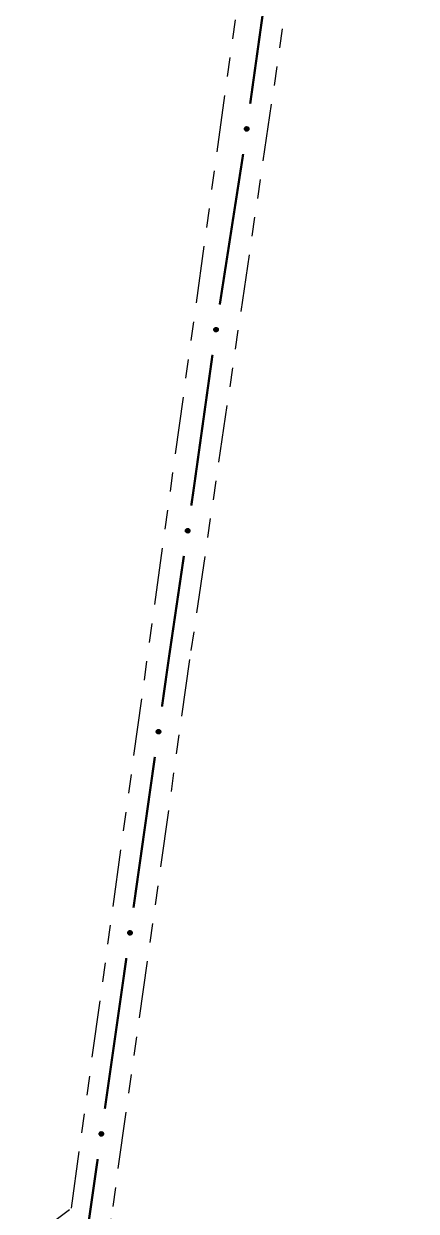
# Model space of a CAD drawing. Extents: x 209193 to 212081, y 4877574 to 4880493.
# Drawn here: x 211755.5 to 211786.5, y 4878769.4 to 4878863 of the extents above; entities that cross this region are included whole.
import ezdxf

# ---------------------------------------------------------------- set-up
doc = ezdxf.new("R2010")
doc.units = 0
doc.header["$LTSCALE"] = 1.5
doc.header["$MEASUREMENT"] = 0
doc.linetypes.add('TRACO_25', pattern=[8, 3, -1, 1, -1, 1, -1])
doc.layers.add('SV-EIXO-RUA-N-PAV', color=6, linetype='CONTINUOUS')
doc.layers.add('SV-RUA-NAO-PAV', color=7, linetype='CONTINUOUS')

msp = doc.modelspace()

# ---------------------------------------------------------------- linework, layer by layer
at = {"layer": 'SV-EIXO-RUA-N-PAV', "const_width": 0.18}
for points in [[(211774.701522, 4878866.085739), (211773.380495, 4878856.660034)], [(211772.815581, 4878852.629299), (211770.980881, 4878840.841353)], [(211772.825315, 4878852.69875), (211772.815581, 4878852.629299)], [(211770.405795, 4878836.883012), (211769.017845, 4878826.979801)], [(211769.017845, 4878826.979801), (211768.890786, 4878826.073218)], [(211768.890786, 4878826.073218), (211768.73275, 4878825.000237)], [(211768.149891, 4878821.04293), (211766.984173, 4878813.128317)], [(211766.953874, 4878812.922606), (211766.421146, 4878809.168143)], [(211766.984173, 4878813.128317), (211766.953874, 4878812.922606)], [(211765.859208, 4878805.207812), (211764.173391, 4878793.326817)], [(211763.611452, 4878789.366486), (211763.330482, 4878787.38632)], [(211763.330482, 4878787.38632), (211763.207479, 4878786.519439)], [(211763.207479, 4878786.519439), (211761.913735, 4878777.487188)], [(211761.346579, 4878773.527601), (211760.495845, 4878767.588219)]]:
    msp.add_lwpolyline(points, dxfattribs=at)
at = {"layer": 'SV-EIXO-RUA-N-PAV'}
for points in [[(211773.231862, 4878854.806403), (211773.261861, 4878854.767776), (211773.279745, 4878854.728443), (211773.285219, 4878854.691344), (211773.281508, 4878854.6573), (211773.273788, 4878854.622898), (211773.258353, 4878854.589931), (211773.233117, 4878854.557137), (211773.19458, 4878854.526771), (211773.153083, 4878854.511099), (211773.116999, 4878854.503787), (211773.081276, 4878854.505613), (211773.047983, 4878854.513672), (211773.014269, 4878854.530837), (211772.981284, 4878854.556736), (211772.951689, 4878854.596226), (211772.93442, 4878854.634907), (211772.930068, 4878854.67093), (211772.932131, 4878854.706831), (211772.940433, 4878854.741858), (211772.955771, 4878854.774131), (211772.981907, 4878854.807295), (211773.02127, 4878854.835989), (211773.059653, 4878854.853652), (211773.095605, 4878854.858509), (211773.130905, 4878854.855683), (211773.165503, 4878854.84836), (211773.199288, 4878854.834224), (211773.231862, 4878854.806403)], [(211770.812342, 4878838.990665), (211770.842341, 4878838.952038), (211770.860225, 4878838.912705), (211770.865699, 4878838.875606), (211770.861988, 4878838.841562), (211770.854269, 4878838.80716), (211770.838834, 4878838.774193), (211770.813598, 4878838.741399), (211770.77506, 4878838.711033), (211770.733563, 4878838.695361), (211770.697479, 4878838.688049), (211770.661757, 4878838.689875), (211770.628463, 4878838.697934), (211770.594749, 4878838.715099), (211770.561764, 4878838.740998), (211770.532169, 4878838.780488), (211770.514901, 4878838.819169), (211770.510548, 4878838.855192), (211770.512611, 4878838.891093), (211770.520913, 4878838.92612), (211770.536251, 4878838.958393), (211770.562387, 4878838.991557), (211770.60175, 4878839.020251), (211770.640134, 4878839.037914), (211770.676086, 4878839.042771), (211770.711385, 4878839.039945), (211770.745983, 4878839.032622), (211770.779768, 4878839.018486), (211770.812342, 4878838.990665)], [(211768.571163, 4878823.14769), (211768.600891, 4878823.108854), (211768.618499, 4878823.069397), (211768.623714, 4878823.032261), (211768.619765, 4878822.998243), (211768.611805, 4878822.963896), (211768.59614, 4878822.931038), (211768.570675, 4878822.898421), (211768.531926, 4878822.868326), (211768.490321, 4878822.852944), (211768.454186, 4878822.845884), (211768.418478, 4878822.847959), (211768.385241, 4878822.856251), (211768.351648, 4878822.873652), (211768.318845, 4878822.899781), (211768.289527, 4878822.939476), (211768.272529, 4878822.978277), (211768.268429, 4878823.01433), (211768.270743, 4878823.050215), (211768.279289, 4878823.085183), (211768.294852, 4878823.117349), (211768.321219, 4878823.150329), (211768.360783, 4878823.178747), (211768.399288, 4878823.196142), (211768.435273, 4878823.200748), (211768.470552, 4878823.197674), (211768.505099, 4878823.190109), (211768.538784, 4878823.175738), (211768.571163, 4878823.14769)], [(211766.269351, 4878807.314768), (211766.299284, 4878807.27609), (211766.317101, 4878807.236726), (211766.322511, 4878807.199618), (211766.318742, 4878807.16558), (211766.310964, 4878807.131192), (211766.295473, 4878807.098251), (211766.270181, 4878807.0655), (211766.231591, 4878807.0352), (211766.190068, 4878807.019599), (211766.153971, 4878807.012348), (211766.118252, 4878807.014235), (211766.084972, 4878807.022351), (211766.051288, 4878807.039574), (211766.018347, 4878807.065529), (211765.988819, 4878807.105069), (211765.971617, 4878807.14378), (211765.967326, 4878807.17981), (211765.96945, 4878807.215707), (211765.977812, 4878807.25072), (211765.993205, 4878807.282967), (211766.019397, 4878807.316086), (211766.05881, 4878807.344713), (211766.097223, 4878807.362311), (211766.133183, 4878807.367107), (211766.168478, 4878807.36422), (211766.203064, 4878807.356838), (211766.236824, 4878807.342644), (211766.269351, 4878807.314768)], [(211764.021595, 4878791.473443), (211764.051528, 4878791.434764), (211764.069345, 4878791.395401), (211764.074755, 4878791.358293), (211764.070986, 4878791.324255), (211764.063208, 4878791.289866), (211764.047717, 4878791.256926), (211764.022425, 4878791.224174), (211763.983836, 4878791.193875), (211763.942312, 4878791.178274), (211763.906215, 4878791.171023), (211763.870496, 4878791.172909), (211763.837216, 4878791.181025), (211763.803532, 4878791.198248), (211763.770592, 4878791.224203), (211763.741064, 4878791.263744), (211763.723861, 4878791.302454), (211763.71957, 4878791.338484), (211763.721694, 4878791.374382), (211763.730056, 4878791.409394), (211763.745449, 4878791.441642), (211763.771641, 4878791.474761), (211763.811054, 4878791.503388), (211763.849467, 4878791.520986), (211763.885428, 4878791.525781), (211763.920722, 4878791.522894), (211763.955308, 4878791.515512), (211763.989069, 4878791.501319), (211764.021595, 4878791.473443)], [(211761.759498, 4878775.634015), (211761.78938, 4878775.595297), (211761.807145, 4878775.55591), (211761.812506, 4878775.518795), (211761.808692, 4878775.484762), (211761.800869, 4878775.450384), (211761.785334, 4878775.417464), (211761.759999, 4878775.384746), (211761.72137, 4878775.354497), (211761.679826, 4878775.338951), (211761.64372, 4878775.331748), (211761.608003, 4878775.333681), (211761.574734, 4878775.341841), (211761.541072, 4878775.359108), (211761.508166, 4878775.385107), (211761.47869, 4878775.424686), (211761.461539, 4878775.463419), (211761.457295, 4878775.499455), (211761.459467, 4878775.53535), (211761.467875, 4878775.570351), (211761.48331, 4878775.602578), (211761.509546, 4878775.635662), (211761.548996, 4878775.664238), (211761.587433, 4878775.681785), (211761.623399, 4878775.686533), (211761.65869, 4878775.6836), (211761.693266, 4878775.676172), (211761.727008, 4878775.661934), (211761.759498, 4878775.634015)]]:
    msp.add_lwpolyline(points, close=True, dxfattribs=at)
for points in [[(211772.955771, 4878854.774131), (211772.951689, 4878854.596226)], [(211772.970431, 4878854.784929), (211772.967103, 4878854.584228)], [(211772.981907, 4878854.807295), (211772.981284, 4878854.556736)], [(211773.00257, 4878854.817627), (211772.997692, 4878854.546872)], [(211773.02127, 4878854.835989), (211773.014269, 4878854.530837)], [(211773.039169, 4878854.84281), (211773.030743, 4878854.527084)], [(211773.059653, 4878854.853652), (211773.047983, 4878854.513672)], [(211773.076386, 4878854.852751), (211773.064552, 4878854.5127)], [(211773.095605, 4878854.858509), (211773.081276, 4878854.505613)], [(211773.112467, 4878854.854583), (211773.096794, 4878854.506804)], [(211773.130905, 4878854.855683), (211773.116999, 4878854.503787)], [(211773.148763, 4878854.848118), (211773.137497, 4878854.512122)], [(211773.165503, 4878854.84836), (211773.153083, 4878854.511099)], [(211773.181599, 4878854.836627), (211773.174904, 4878854.523414)], [(211773.199288, 4878854.834224), (211773.19458, 4878854.526771)], [(211773.213678, 4878854.819731), (211773.212475, 4878854.545705)], [(211773.231862, 4878854.806403), (211773.233117, 4878854.557137)], [(211773.247348, 4878854.784699), (211773.246345, 4878854.580916)], [(211772.940433, 4878854.741858), (211772.93442, 4878854.634907)], [(211772.948129, 4878854.753608), (211772.943461, 4878854.621988)], [(211773.261861, 4878854.767776), (211773.258353, 4878854.589931)], [(211773.272153, 4878854.745398), (211773.266323, 4878854.615319)], [(211773.279745, 4878854.728443), (211773.273788, 4878854.622898)], [(211770.520913, 4878838.92612), (211770.514901, 4878838.819169)], [(211770.528609, 4878838.93787), (211770.523941, 4878838.80625)], [(211770.536251, 4878838.958393), (211770.532169, 4878838.780488)], [(211770.550911, 4878838.969191), (211770.547584, 4878838.76849)], [(211770.562387, 4878838.991557), (211770.561764, 4878838.740998)], [(211770.583051, 4878839.001889), (211770.578173, 4878838.731134)], [(211770.60175, 4878839.020251), (211770.594749, 4878838.715099)], [(211770.619649, 4878839.027072), (211770.611224, 4878838.711346)], [(211770.640134, 4878839.037914), (211770.628463, 4878838.697934)], [(211770.656866, 4878839.037013), (211770.645032, 4878838.696962)], [(211770.676086, 4878839.042771), (211770.661757, 4878838.689875)], [(211770.692947, 4878839.038845), (211770.677274, 4878838.691066)], [(211770.711385, 4878839.039945), (211770.697479, 4878838.688049)], [(211770.729243, 4878839.03238), (211770.717977, 4878838.696384)], [(211770.745983, 4878839.032622), (211770.733563, 4878838.695361)], [(211770.762079, 4878839.020889), (211770.755384, 4878838.707676)], [(211770.779768, 4878839.018486), (211770.77506, 4878838.711033)], [(211770.794158, 4878839.003993), (211770.792955, 4878838.729967)], [(211770.812342, 4878838.990665), (211770.813598, 4878838.741399)], [(211770.827828, 4878838.968961), (211770.826825, 4878838.765178)], [(211770.842341, 4878838.952038), (211770.838834, 4878838.774193)], [(211770.852633, 4878838.92966), (211770.846803, 4878838.79958)], [(211770.860225, 4878838.912705), (211770.854269, 4878838.80716)], [(211768.279289, 4878823.085183), (211768.272529, 4878822.978277)], [(211768.287067, 4878823.09688), (211768.281479, 4878822.965296)], [(211768.294852, 4878823.117349), (211768.289527, 4878822.939476)], [(211768.309587, 4878823.128044), (211768.304857, 4878822.927371)], [(211768.321219, 4878823.150329), (211768.318845, 4878822.899781)], [(211768.341955, 4878823.160516), (211768.335184, 4878822.889803)], [(211768.360783, 4878823.178747), (211768.351648, 4878822.873652)], [(211768.378728, 4878823.185443), (211768.368096, 4878822.869783)], [(211768.399288, 4878823.196142), (211768.385241, 4878822.856251)], [(211768.416014, 4878823.195123), (211768.401803, 4878822.855164)], [(211768.435273, 4878823.200748), (211768.418478, 4878822.847959)], [(211768.452107, 4878823.196704), (211768.434003, 4878822.849042)], [(211768.470552, 4878823.197674), (211768.454186, 4878822.845884)], [(211768.488357, 4878823.189985), (211768.474743, 4878822.854076)], [(211768.505099, 4878823.190109), (211768.490321, 4878822.852944)], [(211768.521112, 4878823.178265), (211768.512228, 4878822.865106)], [(211768.538784, 4878823.175738), (211768.531926, 4878822.868326)], [(211768.553072, 4878823.161144), (211768.549953, 4878822.887134)], [(211768.571163, 4878823.14769), (211768.570675, 4878822.898421)], [(211768.586496, 4878823.125878), (211768.584068, 4878822.922107)], [(211768.600891, 4878823.108854), (211768.59614, 4878822.931038)], [(211768.611026, 4878823.086405), (211768.604286, 4878822.956369)], [(211768.618499, 4878823.069397), (211768.611805, 4878822.963896)], [(211765.977812, 4878807.25072), (211765.971617, 4878807.14378)], [(211765.985528, 4878807.262457), (211765.980635, 4878807.130845)], [(211765.993205, 4878807.282967), (211765.988819, 4878807.105069)], [(211766.007883, 4878807.29374), (211766.004213, 4878807.093045)], [(211766.019397, 4878807.316086), (211766.018347, 4878807.065529)], [(211766.040079, 4878807.326383), (211766.034738, 4878807.055637)], [(211766.05881, 4878807.344713), (211766.051288, 4878807.039574)], [(211766.07672, 4878807.351504), (211766.067756, 4878807.035792)], [(211766.097223, 4878807.362311), (211766.084972, 4878807.022351)], [(211766.113954, 4878807.361381), (211766.101539, 4878807.021351)], [(211766.133183, 4878807.367107), (211766.118252, 4878807.014235)], [(211766.150038, 4878807.363152), (211766.133771, 4878807.0154)], [(211766.168478, 4878807.36422), (211766.153971, 4878807.012348)], [(211766.186323, 4878807.356625), (211766.174484, 4878807.020648)], [(211766.203064, 4878807.356838), (211766.190068, 4878807.019599)], [(211766.219139, 4878807.345078), (211766.21191, 4878807.031876)], [(211766.236824, 4878807.342644), (211766.231591, 4878807.0352)], [(211766.251189, 4878807.328126), (211766.249518, 4878807.054104)], [(211766.269351, 4878807.314768), (211766.270181, 4878807.0655)], [(211766.284799, 4878807.293037), (211766.283448, 4878807.089257)], [(211766.299284, 4878807.27609), (211766.295473, 4878807.098251)], [(211766.309537, 4878807.253694), (211766.303485, 4878807.123625)], [(211766.317101, 4878807.236726), (211766.310964, 4878807.131192)], [(211763.730056, 4878791.409394), (211763.723861, 4878791.302454)], [(211763.737772, 4878791.421132), (211763.732879, 4878791.28952)], [(211763.745449, 4878791.441642), (211763.741064, 4878791.263744)], [(211763.760127, 4878791.452415), (211763.756458, 4878791.25172)], [(211763.771641, 4878791.474761), (211763.770592, 4878791.224203)], [(211763.792323, 4878791.485057), (211763.786983, 4878791.214312)], [(211763.811054, 4878791.503388), (211763.803532, 4878791.198248)], [(211763.828964, 4878791.510179), (211763.82, 4878791.194467)], [(211763.849467, 4878791.520986), (211763.837216, 4878791.181025)], [(211763.866198, 4878791.520055), (211763.853784, 4878791.180026)], [(211763.885428, 4878791.525781), (211763.870496, 4878791.172909)], [(211763.902283, 4878791.521826), (211763.886016, 4878791.174074)], [(211763.920722, 4878791.522894), (211763.906215, 4878791.171023)], [(211763.938568, 4878791.5153), (211763.926728, 4878791.179323)], [(211763.955308, 4878791.515512), (211763.942312, 4878791.178274)], [(211763.971384, 4878791.503752), (211763.964154, 4878791.190551)], [(211763.989069, 4878791.501319), (211763.983836, 4878791.193875)], [(211764.003433, 4878791.486801), (211764.001763, 4878791.212778)], [(211764.021595, 4878791.473443), (211764.022425, 4878791.224174)], [(211764.037044, 4878791.451712), (211764.035693, 4878791.247931)], [(211764.051528, 4878791.434764), (211764.047717, 4878791.256926)], [(211764.061782, 4878791.412369), (211764.055729, 4878791.282299)], [(211764.069345, 4878791.395401), (211764.063208, 4878791.289866)], [(211761.467875, 4878775.570351), (211761.461539, 4878775.463419)], [(211761.475606, 4878775.582078), (211761.47054, 4878775.450473)], [(211761.48331, 4878775.602578), (211761.47869, 4878775.424686)], [(211761.498002, 4878775.613332), (211761.494068, 4878775.412642)], [(211761.509546, 4878775.635662), (211761.508166, 4878775.385107)], [(211761.530241, 4878775.645932), (211761.524544, 4878775.375194)], [(211761.548996, 4878775.664238), (211761.541072, 4878775.359108)], [(211761.566915, 4878775.671005), (211761.557535, 4878775.355305)], [(211761.587433, 4878775.681785), (211761.574734, 4878775.341841)], [(211761.604162, 4878775.680833), (211761.5913, 4878775.34082)], [(211761.623399, 4878775.686533), (211761.608003, 4878775.333681)], [(211761.640249, 4878775.682556), (211761.623524, 4878775.334826)], [(211761.65869, 4878775.6836), (211761.64372, 4878775.331748)], [(211761.676525, 4878775.675981), (211761.664243, 4878775.340021)], [(211761.693266, 4878775.676172), (211761.679826, 4878775.338951)], [(211761.709326, 4878775.664391), (211761.701684, 4878775.351199)], [(211761.727008, 4878775.661934), (211761.72137, 4878775.354497)], [(211761.741354, 4878775.647397), (211761.739322, 4878775.373377)], [(211761.759498, 4878775.634015), (211761.759999, 4878775.384746)], [(211761.774918, 4878775.612264), (211761.773298, 4878775.408486)], [(211761.78938, 4878775.595297), (211761.785334, 4878775.417464)], [(211761.799604, 4878775.572888), (211761.79338, 4878775.442827)], [(211761.807145, 4878775.55591), (211761.800869, 4878775.450384)]]:
    msp.add_lwpolyline(points, dxfattribs=at)
at = {"layer": 'SV-RUA-NAO-PAV', "linetype": 'TRACO_25'}
for points in [[(211759.283773, 4878769.656175, 10.843472), (211777.540642, 4878901.858784, 12.283431), (211777.697255, 4878906.870893, 12.394197), (211776.147577, 4878911.240693, 12.192804), (211773.977722, 4878914.020548, 12.202874)], [(211786.488121, 4878911.500836, 12.212944), (211783.67773, 4878908.780905, 12.172665), (211782.037221, 4878904.111069, 12.172665), (211768.598196, 4878812.874564, 11.427511), (211762.393852, 4878768.816255, 11.095213), (211757.319898, 4878730.8064, 10.682357)], [(211755.510558, 4878766.861341, 10.611869), (211759.283773, 4878769.656175, 10.642078)]]:
    msp.add_polyline3d(points, dxfattribs=at)

doc.saveas('drawing.dxf')
